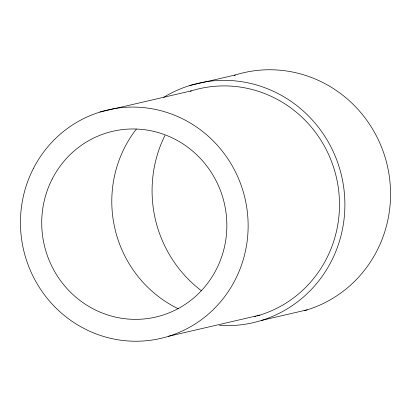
<?xml version="1.0" encoding="UTF-8"?>
<svg xmlns="http://www.w3.org/2000/svg" width="411" height="411" viewBox="0 0 411 411"><rect width="100%" height="100%" fill="white"/><g stroke="black" fill="none" stroke-linecap="round" stroke-linejoin="round"><path stroke-width="0.62" d="M189.738 85.539L235.416 74.951M100.007 112.039L191.362 90.857M168.567 336.28L259.922 315.098M261.545 320.416L307.223 309.827M163.676 97.34A122.822 119.051 76.9 0 1 341.264 174.598A122.822 119.051 76.9 0 1 219.448 325.348M201.426 290.752A122.822 119.051 76.9 0 1 164.96 135.44M234.213 75.331A122.822 119.051 76.9 0 1 385.313 158.009A122.822 119.051 76.9 0 1 304.197 310.721M178.21 308.738A117.263 113.662 76.9 0 1 136.349 129.09M190.17 91.237A117.263 113.662 76.9 0 1 334.487 170.195A117.263 113.662 76.9 0 1 256.911 315.987M255.693 316.321A117.263 113.662 76.9 0 1 254.471 316.64M33.281 168.721A117.263 113.662 76.9 0 0 139.298 341.187A117.263 113.662 76.9 0 0 230.283 162.576A117.263 113.662 76.9 0 0 33.281 168.721M52.161 179.083A95.347 92.418 76.9 0 0 138.363 319.316A95.347 92.418 76.9 0 0 212.338 174.084A95.347 92.418 76.9 0 0 52.161 179.083"/></g></svg>
